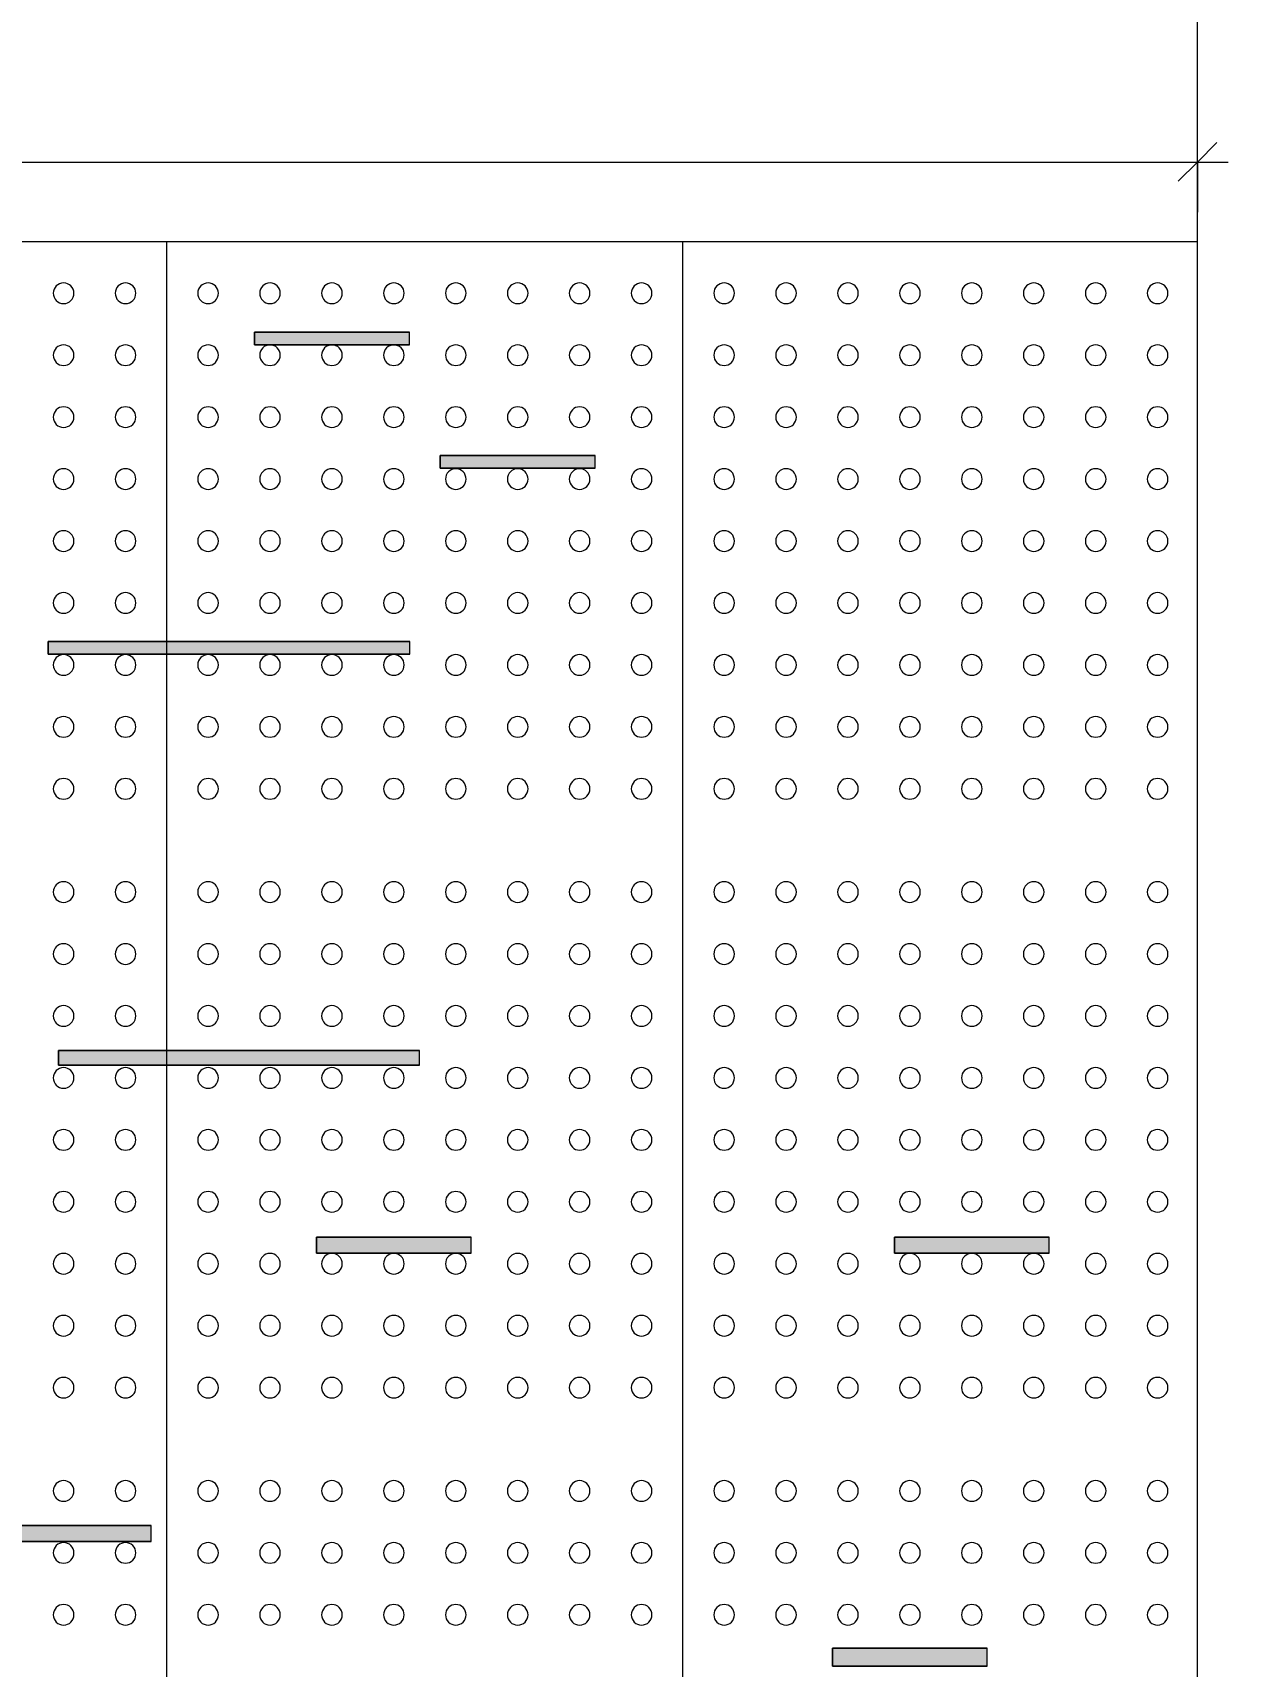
# Model space of a CAD drawing. Header units: millimetres. Extents: x 855 to 84199, y -1987 to 21700.
# Drawn here: x 46599 to 47757, y 860 to 2442 of the extents above; entities that cross this region are included whole.
import ezdxf

# ---------------------------------------------------------------- set-up
doc = ezdxf.new("R2010")
doc.units = ezdxf.units.MM
for name, color, linetype, lineweight in [('A-ANNO-DIMS', 7, 'Continuous', 9), ('A-ANNO-DIMS-25', 7, 'Continuous', 9), ('I-WALL', 7, 'Continuous', 9)]:
    doc.layers.add(name, color=color, linetype=linetype, lineweight=lineweight)
doc.layers.add('I-FURN-3', color=7, linetype='Continuous', lineweight=9, true_color=0x7f7f7f, transparency=0.7)
doc.layers.add('I-FURN-7', color=7, linetype='Continuous', lineweight=9, true_color=0xc0c0c0)
doc.layers.add('I-FURN-8', color=7, linetype='Continuous', lineweight=9, true_color=0xacacac)
doc.styles.add('ISOCPEUR_2', font='isocpeur.ttf', dxfattribs={"width": 0.9, "height": 62.5})
doc.dimstyles.new('ISO-2_5_0_9К_БОЛЬШОЙ_1', dxfattribs={"dimscale": 304.8, "dimtxt": 62.248823, "dimasz": 0.123031, "dimexe": 0.098425, "dimexo": 0.246063, "dimgap": 0, "dimtad": 1, "dimdec": 0, "dimrnd": 10, "dimzin": 0, "dimdsep": 46, "dimtxsty": 'ISOCPEUR_2', "dimblk1": 'OBLIQUE', "dimblk2": 'OBLIQUE', "dimsah": 1, "dimcen": 0.09, "dimdle": 0.098425, "dimazin": 0, "dimtfac": 1, "dimtdec": 4, "dimtix": 1, "dimtmove": 0, "dimatfit": 3, "dimfxl": 1, "dimtvp": 1, "dimtolj": 1, "dimtzin": 0, "dimarcsym": 2})
doc.dimstyles.new('ISO-2_5_0_9К_БОЛЬШОЙ_3', dxfattribs={"dimscale": 304.8, "dimtxt": 62.248823, "dimasz": 0.123031, "dimexe": 0.098425, "dimexo": 0.246063, "dimgap": 0, "dimtad": 1, "dimdec": 0, "dimrnd": 10, "dimzin": 0, "dimdsep": 46, "dimtxsty": 'ISOCPEUR_2', "dimblk1": 'OBLIQUE', "dimblk2": 'OBLIQUE', "dimsah": 1, "dimcen": 0.09, "dimdle": 0.098425, "dimazin": 0, "dimtfac": 1, "dimtdec": 4, "dimtix": 1, "dimtmove": 2, "dimatfit": 3, "dimfxl": 1, "dimtvp": 1, "dimtolj": 1, "dimtzin": 0, "dimarcsym": 2})

# ---------------------------------------------------------------- blocks, each defined once
blk = doc.blocks.new('Бизиборд лего - бизиборд 1_21б-32328682-Развертка 1_60-2')
at = {"layer": 'I-FURN-3'}
h = blk.add_hatch(color=256, dxfattribs=at)
h.paths.add_polyline_path([(19914.5, 1260.4), (20049.5, 1260.4), (20049.5, 1275.9), (19899.5, 1275.9), (19899.5, 1260.4), (19914.5, 1260.4)])
h.paths.add_polyline_path([(19847.4, 1442.2), (19999.5, 1442.2), (19999.5, 1456.7), (19754.5, 1456.7), (19754.5, 1442.2), (19806.7, 1442.2)])
h.paths.add_polyline_path([(19770.5, 1840.3), (19989.9, 1840.3), (19989.9, 1852.8), (19754.5, 1852.8), (19754.5, 1840.3), (19769.3, 1840.3)])
h.paths.add_polyline_path([(20159.5, 2020.6), (20169.5, 2020.6), (20169.5, 2032.8), (20019.5, 2032.8), (20019.5, 2020.6), (20159.4, 2020.6)])
h.paths.add_polyline_path([(19909.4, 2140), (19989.5, 2140), (19989.5, 2152.2), (19839.5, 2152.2), (19839.5, 2140), (19907.6, 2140)])
h = blk.add_hatch(color=256, dxfattribs=at)
h.paths.add_polyline_path([(19739.5, 981.1), (19739.5, 996.5), (19389.5, 996.5), (19389.5, 981.1), (19737.9, 981.1)])
h.paths.add_polyline_path([(19339.5, 1260.4), (19489.5, 1260.4), (19489.5, 1275.9), (19339.5, 1275.9), (19339.5, 1265)])
h.paths.add_polyline_path([(19651.9, 1442.2), (19754.5, 1442.2), (19754.5, 1456.7), (19649.5, 1456.7), (19649.5, 1442.2), (19651.8, 1442.2)])
h.paths.add_polyline_path([(19284.6, 1840.3), (19289.9, 1840.3), (19289.9, 1852.8), (19254.5, 1852.8), (19254.5, 1840.3), (19284.5, 1840.3)])
h.paths.add_polyline_path([(19649.5, 1840.3), (19754.5, 1840.3), (19754.5, 1852.8), (19639.5, 1852.8), (19639.5, 1840.3), (19649.4, 1840.3)])
h.paths.add_polyline_path([(19543.8, 2020.6), (19609.5, 2020.6), (19609.5, 2032.9), (19459.5, 2032.9), (19459.5, 2020.6), (19541.6, 2020.6)])
h = blk.add_hatch(color=256, dxfattribs=at)
h.paths.add_polyline_path([(20549.5, 860.2), (20549.5, 877.8), (20399.5, 877.8), (20399.5, 860.2), (20544.7, 860.2)])
h.paths.add_polyline_path([(20532, 1260.4), (20609.5, 1260.4), (20609.5, 1275.9), (20459.5, 1275.9), (20459.5, 1260.4), (20531.9, 1260.4)])
at = {"layer": 'I-FURN-7'}
for p, q in [((19254.5, 2240), (19754.5, 2240)), ((19754.5, 2240), (20254.5, 2240)), ((19754.5, 1852.8), (19754.5, 2240)), ((19754.5, 1852.8), (19754.5, 2240)), ((20254.5, 2240), (20753, 2240)), ((20254.5, 500), (20254.5, 2240)), ((20254.5, 500), (20254.5, 2240)), ((19839.5, 2152.2), (19989.5, 2152.2)), ((19839.5, 2140), (19839.5, 2152.2)), ((19989.5, 2140), (19989.5, 2152.2)), ((19989.5, 2140), (19839.5, 2140)), ((20019.5, 2032.8), (20169.5, 2032.8)), ((20019.5, 2020.6), (20019.5, 2032.8)), ((20169.5, 2020.6), (20169.5, 2032.8)), ((20169.5, 2020.6), (20019.5, 2020.6)), ((19639.5, 1852.8), (19989.9, 1852.8)), ((19639.5, 1840.3), (19639.5, 1852.8)), ((19989.9, 1840.3), (19989.9, 1852.8)), ((19989.9, 1840.3), (19639.5, 1840.3)), ((19754.5, 1456.7), (19754.5, 1840.3)), ((19754.5, 1456.7), (19754.5, 1840.3)), ((19649.5, 1456.7), (19999.5, 1456.7)), ((19649.5, 1442.2), (19649.5, 1456.7)), ((19999.5, 1442.2), (19999.5, 1456.7)), ((19999.5, 1442.2), (19649.5, 1442.2)), ((19754.5, 500), (19754.5, 1442.2)), ((19754.5, 500), (19754.5, 1442.2)), ((19899.5, 1275.9), (20049.5, 1275.9)), ((19899.5, 1260.4), (19899.5, 1275.9)), ((20049.5, 1260.4), (20049.5, 1275.9)), ((20459.5, 1275.9), (20609.5, 1275.9)), ((20459.5, 1260.4), (20459.5, 1275.9)), ((20609.5, 1260.4), (20609.5, 1275.9)), ((20049.5, 1260.4), (19899.5, 1260.4)), ((20609.5, 1260.4), (20459.5, 1260.4)), ((19389.5, 996.5), (19739.5, 996.5)), ((19739.5, 981.1), (19389.5, 981.1)), ((19739.5, 981.1), (19739.5, 996.5)), ((20399.5, 877.8), (20549.5, 877.8)), ((20399.5, 860.2), (20399.5, 877.8)), ((20549.5, 860.2), (20549.5, 877.8)), ((20549.5, 860.2), (20399.5, 860.2))]:
    blk.add_line(p, q, dxfattribs=at)
for centre, start, end in [((19654.5, 2190), 0, 180), ((19714.5, 2190), 0, 180), ((19794.5, 2190), 0, 180), ((19854.5, 2190), 0, 180), ((19914.5, 2190), 0, 180), ((19974.5, 2190), 0, 180), ((20034.5, 2190), 0, 180), ((20094.5, 2190), 0, 180), ((20154.5, 2190), 0, 180), ((20214.5, 2190), 0, 180), ((20294.5, 2190), 0, 180), ((20354.5, 2190), 0, 180), ((20414.5, 2190), 0, 180), ((20474.5, 2190), 0, 180), ((20534.5, 2190), 0, 180), ((20594.5, 2190), 0, 180), ((20654.5, 2190), 0, 180), ((20714.5, 2190), 0, 180), ((19654.5, 2190), 180, 0), ((19714.5, 2190), 180, 0), ((19794.5, 2190), 180, 0), ((19854.5, 2190), 180, 0), ((19914.5, 2190), 180, 0), ((19974.5, 2190), 180, 0), ((20034.5, 2190), 180, 0), ((20094.5, 2190), 180, 0), ((20154.5, 2190), 180, 0), ((20214.5, 2190), 180, 0), ((20294.5, 2190), 180, 0), ((20354.5, 2190), 180, 0), ((20414.5, 2190), 180, 0), ((20474.5, 2190), 180, 0), ((20534.5, 2190), 180, 0), ((20594.5, 2190), 180, 0), ((20654.5, 2190), 180, 0), ((20714.5, 2190), 180, 0), ((19654.5, 2130), 360, 180), ((19714.5, 2130), 0, 180), ((19794.5, 2130), 0, 180), ((19854.5, 2130), 0, 180), ((19914.5, 2130), 0, 180), ((19974.5, 2130), 0, 180), ((20034.5, 2130), 0, 180), ((20094.5, 2130), 0, 180), ((20154.5, 2130), 0, 180), ((20214.5, 2130), 0, 180), ((20294.5, 2130), 0, 180), ((20354.5, 2130), 0, 180), ((20414.5, 2130), 0, 180), ((20474.5, 2130), 0, 180), ((20534.5, 2130), 0, 180), ((20594.5, 2130), 0, 180), ((20654.5, 2130), 0, 180), ((20714.5, 2130), 0, 180), ((19654.5, 2130), 180, 360), ((19714.5, 2130), 180, 0), ((19794.5, 2130), 180, 0), ((19854.5, 2130), 180, 0), ((19914.5, 2130), 180, 0), ((19974.5, 2130), 180, 0), ((20034.5, 2130), 180, 0), ((20094.5, 2130), 180, 0), ((20154.5, 2130), 180, 0), ((20214.5, 2130), 180, 0), ((20294.5, 2130), 180, 0), ((20354.5, 2130), 180, 0), ((20414.5, 2130), 180, 0), ((20474.5, 2130), 180, 0), ((20534.5, 2130), 180, 0), ((20594.5, 2130), 180, 0), ((20654.5, 2130), 180, 0), ((20714.5, 2130), 180, 0), ((19654.5, 2070), 0, 180), ((19714.5, 2070), 360, 180), ((19794.5, 2070), 0, 180), ((19854.5, 2070), 0, 180), ((19914.5, 2070), 0, 180), ((19974.5, 2070), 0, 180), ((20034.5, 2070), 0, 180), ((20094.5, 2070), 0, 180), ((20154.5, 2070), 0, 180), ((20214.5, 2070), 0, 180), ((20294.5, 2070), 0, 180), ((20354.5, 2070), 0, 180), ((20414.5, 2070), 0, 180), ((20474.5, 2070), 0, 180), ((20534.5, 2070), 0, 180), ((20594.5, 2070), 0, 180), ((20654.5, 2070), 0, 180), ((20714.5, 2070), 0, 180), ((19654.5, 2070), 180, 0), ((19714.5, 2070), 180, 360), ((19794.5, 2070), 180, 0), ((19854.5, 2070), 180, 0), ((19914.5, 2070), 180, 0), ((19974.5, 2070), 180, 0), ((20034.5, 2070), 180, 0), ((20094.5, 2070), 180, 0), ((20154.5, 2070), 180, 0), ((20214.5, 2070), 180, 0), ((20294.5, 2070), 180, 0), ((20354.5, 2070), 180, 0), ((20414.5, 2070), 180, 0), ((20474.5, 2070), 180, 0), ((20534.5, 2070), 180, 0), ((20594.5, 2070), 180, 0), ((20654.5, 2070), 180, 0), ((20714.5, 2070), 180, 0), ((19654.5, 2010), 0, 180), ((19654.5, 2010), 180, 0), ((19714.5, 2010), 0, 180), ((19714.5, 2010), 180, 0), ((19794.5, 2010), 0, 180), ((19794.5, 2010), 180, 0), ((19854.5, 2010), 0, 180), ((19854.5, 2010), 180, 0), ((19914.5, 2010), 0, 180), ((19914.5, 2010), 180, 0), ((19974.5, 2010), 0, 180), ((19974.5, 2010), 180, 0), ((20034.5, 2010), 0, 180), ((20034.5, 2010), 180, 0), ((20094.5, 2010), 0, 180), ((20094.5, 2010), 180, 0), ((20154.5, 2010), 0, 180), ((20154.5, 2010), 180, 0), ((20214.5, 2010), 0, 180), ((20214.5, 2010), 180, 0), ((20294.5, 2010), 0, 180), ((20294.5, 2010), 180, 0), ((20354.5, 2010), 0, 180), ((20354.5, 2010), 180, 0), ((20414.5, 2010), 0, 180), ((20414.5, 2010), 180, 0), ((20474.5, 2010), 0, 180), ((20474.5, 2010), 180, 0), ((20534.5, 2010), 0, 180), ((20534.5, 2010), 180, 0), ((20594.5, 2010), 0, 180), ((20594.5, 2010), 180, 0), ((20654.5, 2010), 0, 180), ((20654.5, 2010), 180, 0), ((20714.5, 2010), 0, 180), ((20714.5, 2010), 180, 0), ((19654.5, 1950), 360, 180), ((19654.5, 1950), 180, 360), ((19714.5, 1950), 0, 180), ((19714.5, 1950), 180, 0), ((19794.5, 1950), 0, 180), ((19794.5, 1950), 180, 0), ((19854.5, 1950), 0, 180), ((19854.5, 1950), 180, 0), ((19914.5, 1950), 0, 180), ((19914.5, 1950), 180, 0), ((19974.5, 1950), 0, 180), ((19974.5, 1950), 180, 0), ((20034.5, 1950), 0, 180), ((20034.5, 1950), 180, 0), ((20094.5, 1950), 0, 180), ((20094.5, 1950), 180, 0), ((20154.5, 1950), 0, 180), ((20154.5, 1950), 180, 0), ((20214.5, 1950), 0, 180), ((20214.5, 1950), 180, 0), ((20294.5, 1950), 0, 180), ((20294.5, 1950), 180, 0), ((20354.5, 1950), 0, 180), ((20354.5, 1950), 180, 0), ((20414.5, 1950), 0, 180), ((20414.5, 1950), 180, 0), ((20474.5, 1950), 0, 180), ((20474.5, 1950), 180, 0), ((20534.5, 1950), 0, 180), ((20534.5, 1950), 180, 0), ((20594.5, 1950), 0, 180), ((20594.5, 1950), 180, 0), ((20654.5, 1950), 0, 180), ((20654.5, 1950), 180, 0), ((20714.5, 1950), 0, 180), ((20714.5, 1950), 180, 0), ((19654.5, 1890), 360, 180), ((19714.5, 1890), 360, 180), ((19794.5, 1890), 0, 180), ((19854.5, 1890), 0, 180), ((19914.5, 1890), 0, 180), ((19974.5, 1890), 0, 180), ((20034.5, 1890), 0, 180), ((20094.5, 1890), 0, 180), ((20154.5, 1890), 0, 180), ((20214.5, 1890), 0, 180), ((20294.5, 1890), 0, 180), ((20354.5, 1890), 0, 180), ((20414.5, 1890), 0, 180), ((20474.5, 1890), 0, 180), ((20534.5, 1890), 0, 180), ((20594.5, 1890), 0, 180), ((20654.5, 1890), 0, 180), ((20714.5, 1890), 0, 180), ((19654.5, 1890), 180, 360), ((19714.5, 1890), 180, 360), ((19794.5, 1890), 180, 0), ((19854.5, 1890), 180, 0), ((19914.5, 1890), 180, 0), ((19974.5, 1890), 180, 0), ((20034.5, 1890), 180, 0), ((20094.5, 1890), 180, 0), ((20154.5, 1890), 180, 0), ((20214.5, 1890), 180, 0), ((20294.5, 1890), 180, 0), ((20354.5, 1890), 180, 0), ((20414.5, 1890), 180, 0), ((20474.5, 1890), 180, 0), ((20534.5, 1890), 180, 0), ((20594.5, 1890), 180, 0), ((20654.5, 1890), 180, 0), ((20714.5, 1890), 180, 0), ((19654.5, 1830), 0, 180), ((19714.5, 1830), 360, 180), ((19794.5, 1830), 0, 180), ((19854.5, 1830), 0, 180), ((19914.5, 1830), 0, 180), ((19974.5, 1830), 0, 180), ((20034.5, 1830), 0, 180), ((20094.5, 1830), 0, 180), ((20154.5, 1830), 0, 180), ((20214.5, 1830), 0, 180), ((20294.5, 1830), 0, 180), ((20354.5, 1830), 0, 180), ((20414.5, 1830), 0, 180), ((20474.5, 1830), 0, 180), ((20534.5, 1830), 0, 180), ((20594.5, 1830), 0, 180), ((20654.5, 1830), 0, 180), ((20714.5, 1830), 0, 180), ((19654.5, 1830), 180, 0), ((19714.5, 1830), 180, 360), ((19794.5, 1830), 180, 0), ((19854.5, 1830), 180, 0), ((19914.5, 1830), 180, 0), ((19974.5, 1830), 180, 0), ((20034.5, 1830), 180, 0), ((20094.5, 1830), 180, 0), ((20154.5, 1830), 180, 0), ((20214.5, 1830), 180, 0), ((20294.5, 1830), 180, 0), ((20354.5, 1830), 180, 0), ((20414.5, 1830), 180, 0), ((20474.5, 1830), 180, 0), ((20534.5, 1830), 180, 0), ((20594.5, 1830), 180, 0), ((20654.5, 1830), 180, 0), ((20714.5, 1830), 180, 0), ((19654.5, 1770), 0, 180), ((19714.5, 1770), 0, 180), ((19794.5, 1770), 0, 180), ((19854.5, 1770), 0, 180), ((19914.5, 1770), 0, 180), ((19974.5, 1770), 0, 180), ((20034.5, 1770), 0, 180), ((20094.5, 1770), 0, 180), ((20154.5, 1770), 0, 180), ((20214.5, 1770), 0, 180), ((20294.5, 1770), 0, 180), ((20354.5, 1770), 0, 180), ((20414.5, 1770), 0, 180), ((20474.5, 1770), 0, 180), ((20534.5, 1770), 0, 180), ((20594.5, 1770), 0, 180), ((20654.5, 1770), 0, 180), ((20714.5, 1770), 0, 180), ((19654.5, 1770), 180, 0), ((19714.5, 1770), 180, 0), ((19794.5, 1770), 180, 0), ((19854.5, 1770), 180, 0), ((19914.5, 1770), 180, 0), ((19974.5, 1770), 180, 0), ((20034.5, 1770), 180, 0), ((20094.5, 1770), 180, 0), ((20154.5, 1770), 180, 0), ((20214.5, 1770), 180, 0), ((20294.5, 1770), 180, 0), ((20354.5, 1770), 180, 0), ((20414.5, 1770), 180, 0), ((20474.5, 1770), 180, 0), ((20534.5, 1770), 180, 0), ((20594.5, 1770), 180, 0), ((20654.5, 1770), 180, 0), ((20714.5, 1770), 180, 0), ((19654.5, 1710), 0, 180), ((19654.5, 1710), 180, 0), ((19714.5, 1710), 0, 180), ((19714.5, 1710), 180, 0), ((19794.5, 1710), 0, 180), ((19794.5, 1710), 180, 0), ((19854.5, 1710), 0, 180), ((19854.5, 1710), 180, 0), ((19914.5, 1710), 0, 180), ((19914.5, 1710), 180, 0), ((19974.5, 1710), 0, 180), ((19974.5, 1710), 180, 0), ((20034.5, 1710), 0, 180), ((20034.5, 1710), 180, 0), ((20094.5, 1710), 0, 180), ((20094.5, 1710), 180, 0), ((20154.5, 1710), 0, 180), ((20154.5, 1710), 180, 0), ((20214.5, 1710), 0, 180), ((20214.5, 1710), 180, 0), ((20294.5, 1710), 0, 180), ((20294.5, 1710), 180, 0), ((20354.5, 1710), 0, 180), ((20354.5, 1710), 180, 0), ((20414.5, 1710), 0, 180), ((20414.5, 1710), 180, 0), ((20474.5, 1710), 0, 180), ((20474.5, 1710), 180, 0), ((20534.5, 1710), 0, 180), ((20534.5, 1710), 180, 0), ((20594.5, 1710), 0, 180), ((20594.5, 1710), 180, 0), ((20654.5, 1710), 0, 180), ((20654.5, 1710), 180, 0), ((20714.5, 1710), 0, 180), ((20714.5, 1710), 180, 0), ((19654.5, 1610), 0, 180), ((19714.5, 1610), 0, 180), ((19794.5, 1610), 0, 180), ((19854.5, 1610), 0, 180), ((19914.5, 1610), 0, 180), ((19974.5, 1610), 0, 180), ((20034.5, 1610), 0, 180), ((20094.5, 1610), 0, 180), ((20154.5, 1610), 0, 180), ((20214.5, 1610), 0, 180), ((20294.5, 1610), 0, 180), ((20354.5, 1610), 0, 180), ((20414.5, 1610), 0, 180), ((20474.5, 1610), 0, 180), ((20534.5, 1610), 0, 180), ((20594.5, 1610), 0, 180), ((20654.5, 1610), 0, 180), ((20714.5, 1610), 0, 180), ((19654.5, 1610), 180, 0), ((19714.5, 1610), 180, 0), ((19794.5, 1610), 180, 0), ((19854.5, 1610), 180, 0), ((19914.5, 1610), 180, 0), ((19974.5, 1610), 180, 0), ((20034.5, 1610), 180, 0), ((20094.5, 1610), 180, 0), ((20154.5, 1610), 180, 0), ((20214.5, 1610), 180, 0), ((20294.5, 1610), 180, 0), ((20354.5, 1610), 180, 0), ((20414.5, 1610), 180, 0), ((20474.5, 1610), 180, 0), ((20534.5, 1610), 180, 0), ((20594.5, 1610), 180, 0), ((20654.5, 1610), 180, 0), ((20714.5, 1610), 180, 0), ((19654.5, 1550), 0, 180), ((19714.5, 1550), 0, 180), ((19794.5, 1550), 0, 180), ((19854.5, 1550), 0, 180), ((19914.5, 1550), 0, 180), ((19974.5, 1550), 0, 180), ((20034.5, 1550), 0, 180), ((20094.5, 1550), 0, 180), ((20154.5, 1550), 0, 180), ((20214.5, 1550), 0, 180), ((20294.5, 1550), 0, 180), ((20354.5, 1550), 0, 180), ((20414.5, 1550), 0, 180), ((20474.5, 1550), 0, 180), ((20534.5, 1550), 0, 180), ((20594.5, 1550), 0, 180), ((20654.5, 1550), 0, 180), ((20714.5, 1550), 0, 180), ((19654.5, 1550), 180, 0), ((19714.5, 1550), 180, 0), ((19794.5, 1550), 180, 0), ((19854.5, 1550), 180, 0), ((19914.5, 1550), 180, 0), ((19974.5, 1550), 180, 0), ((20034.5, 1550), 180, 0), ((20094.5, 1550), 180, 0), ((20154.5, 1550), 180, 0), ((20214.5, 1550), 180, 0), ((20294.5, 1550), 180, 0), ((20354.5, 1550), 180, 0), ((20414.5, 1550), 180, 0), ((20474.5, 1550), 180, 0), ((20534.5, 1550), 180, 0), ((20594.5, 1550), 180, 0), ((20654.5, 1550), 180, 0), ((20714.5, 1550), 180, 0), ((19654.5, 1490), 0, 180), ((19654.5, 1490), 180, 0), ((19714.5, 1490), 0, 180), ((19714.5, 1490), 180, 0), ((19794.5, 1490), 0, 180), ((19794.5, 1490), 180, 0), ((19854.5, 1490), 0, 180), ((19854.5, 1490), 180, 0), ((19914.5, 1490), 0, 180), ((19914.5, 1490), 180, 0), ((19974.5, 1490), 0, 180), ((19974.5, 1490), 180, 0), ((20034.5, 1490), 0, 180), ((20034.5, 1490), 180, 0), ((20094.5, 1490), 0, 180), ((20094.5, 1490), 180, 0), ((20154.5, 1490), 0, 180), ((20154.5, 1490), 180, 0), ((20214.5, 1490), 0, 180), ((20214.5, 1490), 180, 0), ((20294.5, 1490), 0, 180), ((20294.5, 1490), 180, 0), ((20354.5, 1490), 0, 180), ((20354.5, 1490), 180, 0), ((20414.5, 1490), 0, 180), ((20414.5, 1490), 180, 0), ((20474.5, 1490), 0, 180), ((20474.5, 1490), 180, 0), ((20534.5, 1490), 0, 180), ((20534.5, 1490), 180, 0), ((20594.5, 1490), 0, 180), ((20594.5, 1490), 180, 0), ((20654.5, 1490), 0, 180), ((20654.5, 1490), 180, 0), ((20714.5, 1490), 0, 180), ((20714.5, 1490), 180, 0), ((19654.5, 1430), 0, 180), ((19714.5, 1430), 0, 180), ((19794.5, 1430), 0, 180), ((19854.5, 1430), 0, 180), ((19914.5, 1430), 0, 180), ((19974.5, 1430), 0, 180), ((20034.5, 1430), 0, 180), ((20094.5, 1430), 0, 180), ((20154.5, 1430), 0, 180), ((20214.5, 1430), 0, 180), ((20294.5, 1430), 0, 180), ((20354.5, 1430), 0, 180), ((20414.5, 1430), 0, 180), ((20474.5, 1430), 0, 180), ((20534.5, 1430), 0, 180), ((20594.5, 1430), 0, 180), ((20654.5, 1430), 0, 180), ((20714.5, 1430), 0, 180), ((19654.5, 1430), 180, 0), ((19714.5, 1430), 180, 0), ((19794.5, 1430), 180, 0), ((19854.5, 1430), 180, 0), ((19914.5, 1430), 180, 0), ((19974.5, 1430), 180, 0), ((20034.5, 1430), 180, 0), ((20094.5, 1430), 180, 0), ((20154.5, 1430), 180, 0), ((20214.5, 1430), 180, 0), ((20294.5, 1430), 180, 0), ((20354.5, 1430), 180, 0), ((20414.5, 1430), 180, 0), ((20474.5, 1430), 180, 0), ((20534.5, 1430), 180, 0), ((20594.5, 1430), 180, 0), ((20654.5, 1430), 180, 0), ((20714.5, 1430), 180, 0), ((19654.5, 1370), 0, 180), ((19714.5, 1370), 0, 180), ((19794.5, 1370), 0, 180), ((19854.5, 1370), 0, 180), ((19914.5, 1370), 0, 180), ((19974.5, 1370), 0, 180), ((20034.5, 1370), 0, 180), ((20094.5, 1370), 0, 180), ((20154.5, 1370), 0, 180), ((20214.5, 1370), 0, 180), ((20294.5, 1370), 0, 180), ((20354.5, 1370), 0, 180), ((20414.5, 1370), 0, 180), ((20474.5, 1370), 0, 180), ((20534.5, 1370), 0, 180), ((20594.5, 1370), 0, 180), ((20654.5, 1370), 0, 180), ((20714.5, 1370), 0, 180), ((19654.5, 1370), 180, 0), ((19714.5, 1370), 180, 0), ((19794.5, 1370), 180, 0), ((19854.5, 1370), 180, 0), ((19914.5, 1370), 180, 0), ((19974.5, 1370), 180, 0), ((20034.5, 1370), 180, 0), ((20094.5, 1370), 180, 0), ((20154.5, 1370), 180, 0), ((20214.5, 1370), 180, 0), ((20294.5, 1370), 180, 0), ((20354.5, 1370), 180, 0), ((20414.5, 1370), 180, 0), ((20474.5, 1370), 180, 0), ((20534.5, 1370), 180, 0), ((20594.5, 1370), 180, 0), ((20654.5, 1370), 180, 0), ((20714.5, 1370), 180, 0), ((19654.5, 1310), 0, 180), ((19714.5, 1310), 0, 180), ((19794.5, 1310), 0, 180), ((19854.5, 1310), 0, 180), ((19914.5, 1310), 0, 180), ((19974.5, 1310), 0, 180), ((20034.5, 1310), 0, 180), ((20094.5, 1310), 0, 180), ((20154.5, 1310), 0, 180), ((20214.5, 1310), 0, 180), ((20294.5, 1310), 0, 180), ((20354.5, 1310), 0, 180), ((20414.5, 1310), 0, 180), ((20474.5, 1310), 0, 180), ((20534.5, 1310), 0, 180), ((20594.5, 1310), 0, 180), ((20654.5, 1310), 0, 180), ((20714.5, 1310), 0, 180), ((19654.5, 1310), 180, 0), ((19714.5, 1310), 180, 0), ((19794.5, 1310), 180, 0), ((19854.5, 1310), 180, 0), ((19914.5, 1310), 180, 0), ((19974.5, 1310), 180, 0), ((20034.5, 1310), 180, 0), ((20094.5, 1310), 180, 0), ((20154.5, 1310), 180, 0), ((20214.5, 1310), 180, 0), ((20294.5, 1310), 180, 0), ((20354.5, 1310), 180, 0), ((20414.5, 1310), 180, 0), ((20474.5, 1310), 180, 0), ((20534.5, 1310), 180, 0), ((20594.5, 1310), 180, 0), ((20654.5, 1310), 180, 0), ((20714.5, 1310), 180, 0), ((19654.5, 1250), 0, 180), ((19714.5, 1250), 0, 180), ((19794.5, 1250), 0, 180), ((19854.5, 1250), 0, 180), ((19914.5, 1250), 0, 180), ((19974.5, 1250), 0, 180), ((20034.5, 1250), 0, 180), ((20094.5, 1250), 0, 180), ((20154.5, 1250), 0, 180), ((20214.5, 1250), 0, 180), ((20294.5, 1250), 0, 180), ((20354.5, 1250), 0, 180), ((20414.5, 1250), 0, 180), ((20474.5, 1250), 0, 180), ((20534.5, 1250), 0, 180), ((20594.5, 1250), 0, 180), ((20654.5, 1250), 0, 180), ((20714.5, 1250), 0, 180), ((19654.5, 1250), 180, 0), ((19714.5, 1250), 180, 0), ((19794.5, 1250), 180, 0), ((19854.5, 1250), 180, 0), ((19914.5, 1250), 180, 0), ((19974.5, 1250), 180, 0), ((20034.5, 1250), 180, 0), ((20094.5, 1250), 180, 0), ((20154.5, 1250), 180, 0), ((20214.5, 1250), 180, 0), ((20294.5, 1250), 180, 0), ((20354.5, 1250), 180, 0), ((20414.5, 1250), 180, 0), ((20474.5, 1250), 180, 0), ((20534.5, 1250), 180, 0), ((20594.5, 1250), 180, 0), ((20654.5, 1250), 180, 0), ((20714.5, 1250), 180, 0), ((19654.5, 1190), 0, 180), ((19654.5, 1190), 180, 0), ((19714.5, 1190), 0, 180), ((19714.5, 1190), 180, 0), ((19794.5, 1190), 0, 180), ((19794.5, 1190), 180, 0), ((19854.5, 1190), 0, 180), ((19854.5, 1190), 180, 0), ((19914.5, 1190), 0, 180), ((19914.5, 1190), 180, 0), ((19974.5, 1190), 0, 180), ((19974.5, 1190), 180, 0), ((20034.5, 1190), 0, 180), ((20034.5, 1190), 180, 0), ((20094.5, 1190), 0, 180), ((20094.5, 1190), 180, 0), ((20154.5, 1190), 0, 180), ((20154.5, 1190), 180, 0), ((20214.5, 1190), 0, 180), ((20214.5, 1190), 180, 0), ((20294.5, 1190), 0, 180), ((20294.5, 1190), 180, 0), ((20354.5, 1190), 0, 180), ((20354.5, 1190), 180, 0), ((20414.5, 1190), 0, 180), ((20414.5, 1190), 180, 0), ((20474.5, 1190), 0, 180), ((20474.5, 1190), 180, 0), ((20534.5, 1190), 0, 180), ((20534.5, 1190), 180, 0), ((20594.5, 1190), 0, 180), ((20594.5, 1190), 180, 0), ((20654.5, 1190), 0, 180), ((20654.5, 1190), 180, 0), ((20714.5, 1190), 0, 180), ((20714.5, 1190), 180, 0), ((19654.5, 1130), 0, 180), ((19714.5, 1130), 0, 180), ((19794.5, 1130), 0, 180), ((19854.5, 1130), 0, 180), ((19914.5, 1130), 0, 180), ((19974.5, 1130), 0, 180), ((20034.5, 1130), 0, 180), ((20094.5, 1130), 0, 180), ((20154.5, 1130), 0, 180), ((20214.5, 1130), 0, 180), ((20294.5, 1130), 0, 180), ((20354.5, 1130), 0, 180), ((20414.5, 1130), 0, 180), ((20474.5, 1130), 0, 180), ((20534.5, 1130), 0, 180), ((20594.5, 1130), 0, 180), ((20654.5, 1130), 0, 180), ((20714.5, 1130), 0, 180), ((19654.5, 1130), 180, 0), ((19714.5, 1130), 180, 0), ((19794.5, 1130), 180, 0), ((19854.5, 1130), 180, 0), ((19914.5, 1130), 180, 0), ((19974.5, 1130), 180, 0), ((20034.5, 1130), 180, 0), ((20094.5, 1130), 180, 0), ((20154.5, 1130), 180, 0), ((20214.5, 1130), 180, 0), ((20294.5, 1130), 180, 0), ((20354.5, 1130), 180, 0), ((20414.5, 1130), 180, 0), ((20474.5, 1130), 180, 0), ((20534.5, 1130), 180, 0), ((20594.5, 1130), 180, 0), ((20654.5, 1130), 180, 0), ((20714.5, 1130), 180, 0), ((19654.5, 1030), 0, 180), ((19654.5, 1030), 180, 0), ((19714.5, 1030), 0, 180), ((19714.5, 1030), 180, 0), ((19794.5, 1030), 0, 180), ((19794.5, 1030), 180, 0), ((19854.5, 1030), 0, 180), ((19854.5, 1030), 180, 0), ((19914.5, 1030), 0, 180), ((19914.5, 1030), 180, 0), ((19974.5, 1030), 0, 180), ((19974.5, 1030), 180, 0), ((20034.5, 1030), 0, 180), ((20034.5, 1030), 180, 0), ((20094.5, 1030), 0, 180), ((20094.5, 1030), 180, 0), ((20154.5, 1030), 0, 180), ((20154.5, 1030), 180, 0), ((20214.5, 1030), 0, 180), ((20214.5, 1030), 180, 0), ((20294.5, 1030), 0, 180), ((20294.5, 1030), 180, 0), ((20354.5, 1030), 0, 180), ((20354.5, 1030), 180, 0), ((20414.5, 1030), 0, 180), ((20414.5, 1030), 180, 0), ((20474.5, 1030), 0, 180), ((20474.5, 1030), 180, 0), ((20534.5, 1030), 0, 180), ((20534.5, 1030), 180, 0), ((20594.5, 1030), 0, 180), ((20594.5, 1030), 180, 0), ((20654.5, 1030), 0, 180), ((20654.5, 1030), 180, 0), ((20714.5, 1030), 0, 180), ((20714.5, 1030), 180, 0), ((19654.5, 970), 360, 180), ((19654.5, 970), 180, 0), ((19714.5, 970), 360, 180), ((19714.5, 970), 180, 360), ((19794.5, 970), 0, 180), ((19794.5, 970), 180, 0), ((19854.5, 970), 0, 180), ((19854.5, 970), 180, 0), ((19914.5, 970), 0, 180), ((19914.5, 970), 180, 0), ((19974.5, 970), 0, 180), ((19974.5, 970), 180, 0), ((20034.5, 970), 0, 180), ((20034.5, 970), 180, 0), ((20094.5, 970), 0, 180), ((20094.5, 970), 180, 0), ((20154.5, 970), 0, 180), ((20154.5, 970), 180, 0), ((20214.5, 970), 0, 180), ((20214.5, 970), 180, 0), ((20294.5, 970), 0, 180), ((20294.5, 970), 180, 0), ((20354.5, 970), 0, 180), ((20354.5, 970), 180, 0), ((20414.5, 970), 0, 180), ((20414.5, 970), 180, 0), ((20474.5, 970), 0, 180), ((20474.5, 970), 180, 0), ((20534.5, 970), 0, 180), ((20534.5, 970), 180, 0), ((20594.5, 970), 0, 180), ((20594.5, 970), 180, 0), ((20654.5, 970), 0, 180), ((20654.5, 970), 180, 0), ((20714.5, 970), 0, 180), ((20714.5, 970), 180, 0), ((19654.5, 910), 0, 180), ((19714.5, 910), 0, 180), ((19794.5, 910), 0, 180), ((19854.5, 910), 0, 180), ((19914.5, 910), 0, 180), ((19974.5, 910), 0, 180), ((20034.5, 910), 0, 180), ((20094.5, 910), 0, 180), ((20154.5, 910), 0, 180), ((20214.5, 910), 0, 180), ((20294.5, 910), 0, 180), ((20354.5, 910), 0, 180), ((20414.5, 910), 0, 180), ((20474.5, 910), 0, 180), ((20534.5, 910), 0, 180), ((20594.5, 910), 0, 180), ((20654.5, 910), 0, 180), ((20714.5, 910), 0, 180), ((19654.5, 910), 180, 0), ((19714.5, 910), 180, 0), ((19794.5, 910), 180, 0), ((19854.5, 910), 180, 0), ((19914.5, 910), 180, 0), ((19974.5, 910), 180, 0), ((20034.5, 910), 180, 0), ((20094.5, 910), 180, 0), ((20154.5, 910), 180, 0), ((20214.5, 910), 180, 0), ((20294.5, 910), 180, 0), ((20354.5, 910), 180, 0), ((20414.5, 910), 180, 0), ((20474.5, 910), 180, 0), ((20534.5, 910), 180, 0), ((20594.5, 910), 180, 0), ((20654.5, 910), 180, 0), ((20714.5, 910), 180, 0)]:
    blk.add_arc(centre, 10, start, end, dxfattribs=at)
at = {"layer": 'I-FURN-8'}
for p, q in [((19989.5, 2152.2), (19839.5, 2152.2)), ((19839.5, 2152.2), (19839.5, 2140)), ((19989.5, 2140), (19989.5, 2152.2)), ((19839.5, 2140), (19989.5, 2140)), ((20169.5, 2032.8), (20019.5, 2032.8)), ((20019.5, 2032.8), (20019.5, 2020.6)), ((20169.5, 2020.6), (20169.5, 2032.8)), ((20019.5, 2020.6), (20169.5, 2020.6)), ((19989.9, 1852.8), (19639.5, 1852.8)), ((19639.5, 1852.8), (19639.5, 1840.3)), ((19754.5, 1840.3), (19754.5, 1852.8)), ((19754.5, 1840.3), (19754.5, 1852.8)), ((19989.9, 1840.3), (19989.9, 1852.8)), ((19639.5, 1840.3), (19989.9, 1840.3)), ((19999.5, 1456.7), (19649.5, 1456.7)), ((19649.5, 1456.7), (19649.5, 1442.2)), ((19754.5, 1442.2), (19754.5, 1456.7)), ((19754.5, 1442.2), (19754.5, 1456.7)), ((19999.5, 1442.2), (19999.5, 1456.7)), ((19649.5, 1442.2), (19999.5, 1442.2)), ((20049.5, 1275.9), (19899.5, 1275.9)), ((19899.5, 1275.9), (19899.5, 1260.4)), ((20049.5, 1260.4), (20049.5, 1275.9)), ((20609.5, 1275.9), (20459.5, 1275.9)), ((20459.5, 1275.9), (20459.5, 1260.4)), ((20609.5, 1260.4), (20609.5, 1275.9)), ((19899.5, 1260.4), (20049.5, 1260.4)), ((20459.5, 1260.4), (20609.5, 1260.4)), ((19739.5, 996.5), (19389.5, 996.5)), ((19389.5, 981.1), (19739.5, 981.1)), ((19739.5, 981.1), (19739.5, 996.5)), ((20549.5, 877.8), (20399.5, 877.8)), ((20399.5, 877.8), (20399.5, 860.2)), ((20549.5, 860.2), (20549.5, 877.8)), ((20399.5, 860.2), (20549.5, 860.2))]:
    blk.add_line(p, q, dxfattribs=at)
blk = doc.blocks.new('DIMBLOCK42-Развертка 1_60-2')
at = {"layer": 'A-ANNO-DIMS-25'}
for p, q in [((44724.3, 1092.3), (44724.3, -220.6)), ((44724.3, -190.6), (44724.3, 1092.3)), ((47724.8, 825), (47724.8, -220.6)), ((47724.8, -190.6), (47724.8, 825)), ((44724.3, -190.6), (47754.8, -190.6))]:
    blk.add_line(p, q, dxfattribs=at)
at = {"layer": 'A-ANNO-DIMS-25', "lineweight": 20}
for p, q in [((44724.3, -190.6), (44743.1, -171.8)), ((47724.8, -190.6), (47743.6, -171.8)), ((44724.3, -190.6), (44705.6, -209.3)), ((47724.8, -190.6), (47706.1, -209.3))]:
    blk.add_line(p, q, dxfattribs=at)
at = {"layer": 'A-ANNO-DIMS-25', "color": 0, "insert": (46145.6, -108.9), "char_height": 62.5, "width": 189.619, "attachment_point": 1, "line_spacing_factor": 1.149209, "style": 'ISOCPEUR_2'}
blk.add_mtext('3000', dxfattribs=at)
blk = doc.blocks.new('_Oblique')
at = {"color": 0, "linetype": 'ByBlock', "lineweight": -2}
blk.add_line((-0.5, -0.5), (0.5, 0.5), dxfattribs=at)
blk = doc.blocks.new('DIMBLOCK47-Развертка 1_60-2')
at = {"layer": 'A-ANNO-DIMS-25'}
for p, q in [((44728.8, 2315), (44728.8, 2347.1)), ((47727.3, 2268.6), (47727.3, 2347.1)), ((44698.8, 2317.1), (47757.3, 2317.1)), ((44728.8, 2317.1), (44728.8, 2315)), ((47727.3, 2317.1), (47727.3, 2268.6))]:
    blk.add_line(p, q, dxfattribs=at)
at = {"layer": 'A-ANNO-DIMS-25', "lineweight": 20}
for p, q in [((44728.8, 2317.1), (44747.6, 2335.9)), ((47727.3, 2317.1), (47746.1, 2335.9)), ((44728.8, 2317.1), (44710.1, 2298.4)), ((47727.3, 2317.1), (47708.6, 2298.4))]:
    blk.add_line(p, q, dxfattribs=at)
at = {"layer": 'A-ANNO-DIMS-25', "color": 0, "insert": (46199.8, 2398.8), "char_height": 62.5, "width": 189.619, "attachment_point": 1, "line_spacing_factor": 1.149209, "style": 'ISOCPEUR_2'}
blk.add_mtext('3000', dxfattribs=at)

msp = doc.modelspace()

# ---------------------------------------------------------------- linework, layer by layer
at = {"layer": 'I-WALL'}
msp.add_line((47727.3, 450), (47727.3, 3400), dxfattribs=at)

# ---------------------------------------------------------------- block references
at = {"layer": 'I-FURN-7'}
msp.add_blockref('Бизиборд лего - бизиборд 1_21б-32328682-Развертка 1_60-2', (26974.3, 0), dxfattribs=at)

# ---------------------------------------------------------------- dimensions: what is measured, and where the dimension line sits
at = {"layer": 'A-ANNO-DIMS'}
dim = msp.add_linear_dim(base=(47727.3304142, 2317.1082216), p1=(44728.8304142, 2240), p2=(47727.3304142, 2343.6247259), dimstyle='ISO-2_5_0_9К_БОЛЬШОЙ_3', override={"dimpost": '<>', "dimfxl": 3000.290042}, dxfattribs=at)
dim.commit()
dim.dimension.update_dxf_attribs({"geometry": 'DIMBLOCK47-Развертка 1_60-2', "text_midpoint": (46294.6366397, 2357.0950391), "dimtype": 160})
dim = msp.add_linear_dim(base=(47724.8319, -190.5645), p1=(44724.3304, 1167.2949), p2=(47724.8319, 900), dimstyle='ISO-2_5_0_9К_БОЛЬШОЙ_1', override={"dimpost": '<>', "dimfxl": 3012.383716}, dxfattribs=at)
dim.commit()
dim.dimension.update_dxf_attribs({"geometry": 'DIMBLOCK42-Развертка 1_60-2', "text_midpoint": (46224.5812, -159.3145)})

doc.saveas('drawing.dxf')
